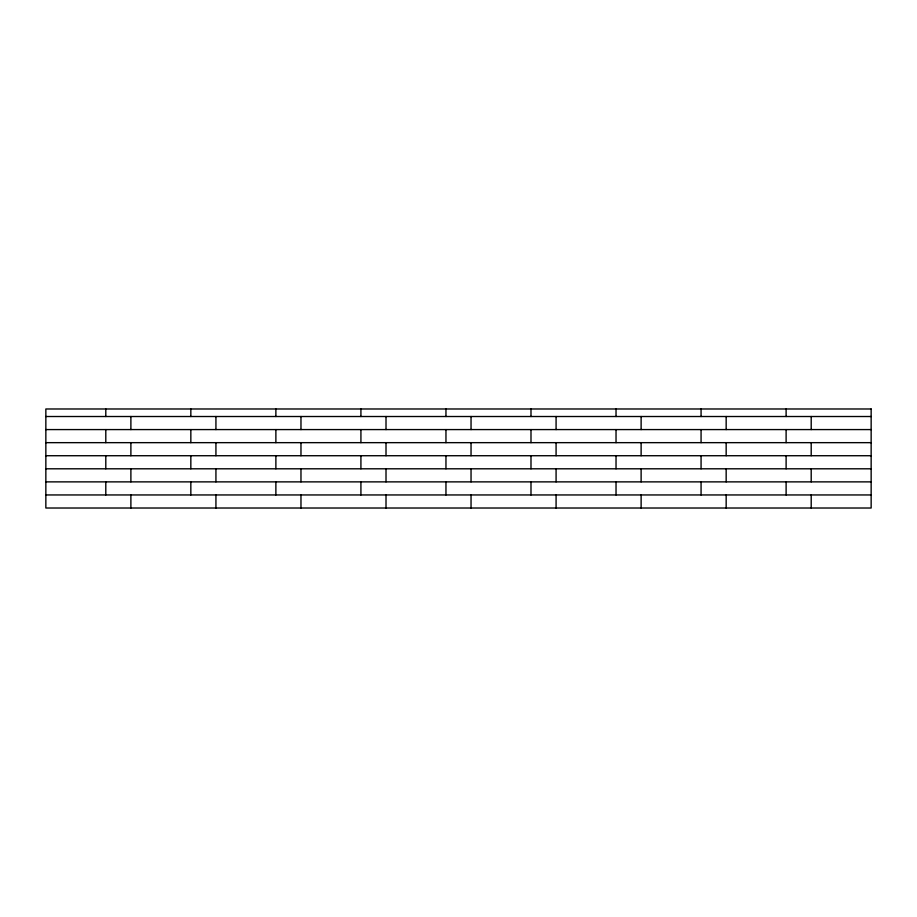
<?xml version="1.0" encoding="UTF-8"?>
<svg xmlns="http://www.w3.org/2000/svg" width="917" height="917" viewBox="0 0 917 917"><rect width="100%" height="100%" fill="white"/><g stroke="black" fill="none" stroke-linecap="round" stroke-linejoin="round"><path stroke-width="1.38" d="M45.85 416.513L871.15 416.513M45.85 429.58L871.15 429.58M45.85 442.659L871.15 442.659M45.85 455.726L871.15 455.726M45.85 468.805L871.15 468.805M45.85 481.872L871.15 481.872M45.85 494.951L871.15 494.951M811.201 416.513L811.201 429.58M811.201 442.659L811.201 455.726M811.201 468.805L811.201 481.872M811.201 494.951L811.201 508.018M786.11 408.982L786.11 416.513M786.11 429.58L786.11 442.659M786.11 455.726L786.11 468.805M786.11 481.872L786.11 494.951M726.161 416.513L726.161 429.58M726.161 442.659L726.161 455.726M726.161 468.805L726.161 481.872M726.161 494.951L726.161 508.018M701.069 408.982L701.069 416.513M701.069 429.58L701.069 442.659M701.069 455.726L701.069 468.805M701.069 481.872L701.069 494.951M641.121 416.513L641.121 429.58M641.121 442.659L641.121 455.726M641.121 468.805L641.121 481.872M641.121 494.951L641.121 508.018M616.029 408.982L616.029 416.513M616.029 429.58L616.029 442.659M616.029 455.726L616.029 468.805M616.029 481.872L616.029 494.951M556.08 416.513L556.08 429.58M556.08 442.659L556.08 455.726M556.08 468.805L556.08 481.872M556.08 494.951L556.08 508.018M530.989 408.982L530.989 416.513M530.989 429.58L530.989 442.659M530.989 455.726L530.989 468.805M530.989 481.872L530.989 494.951M471.04 416.513L471.04 429.58M471.04 442.659L471.04 455.726M471.04 468.805L471.04 481.872M471.04 494.951L471.04 508.018M445.96 408.982L445.96 416.513M445.96 429.58L445.96 442.659M445.96 455.726L445.96 468.805M445.96 481.872L445.96 494.951M386.011 416.513L386.011 429.58M386.011 442.659L386.011 455.726M386.011 468.805L386.011 481.872M386.011 494.951L386.011 508.018M360.92 408.982L360.92 416.513M360.92 429.58L360.92 442.659M360.92 455.726L360.92 468.805M360.92 481.872L360.92 494.951M300.971 416.513L300.971 429.58M300.971 442.659L300.971 455.726M300.971 468.805L300.971 481.872M300.971 494.951L300.971 508.018M275.879 408.982L275.879 416.513M275.879 429.58L275.879 442.659M275.879 455.726L275.879 468.805M275.879 481.872L275.879 494.951M215.931 416.513L215.931 429.58M215.931 442.659L215.931 455.726M215.931 468.805L215.931 481.872M215.931 494.951L215.931 508.018M190.839 408.982L190.839 416.513M190.839 429.58L190.839 442.659M190.839 455.726L190.839 468.805M190.839 481.872L190.839 494.951M130.89 416.513L130.89 429.58M130.89 442.659L130.89 455.726M130.89 468.805L130.89 481.872M130.89 494.951L130.89 508.018M105.799 408.982L105.799 416.513M105.799 429.58L105.799 442.659M105.799 455.726L105.799 468.805M105.799 481.872L105.799 494.951M871.15 408.982L45.85 408.982L45.85 508.018L871.15 508.018L871.15 408.982"/></g></svg>
